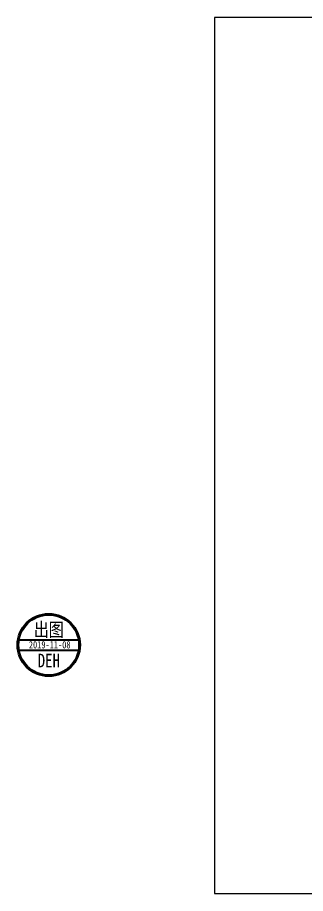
# Model space of a CAD drawing. Header units: millimetres. Extents: x 337848 to 378491, y -355245 to -338575.
# Drawn here: x 351753.3 to 351891.4, y -351701.2 to -351281.2 of the extents above; entities that cross this region are included whole.
import ezdxf
from ezdxf.enums import TextEntityAlignment as Align

# ---------------------------------------------------------------- set-up
doc = ezdxf.new("R2010")
doc.units = ezdxf.units.MM
doc.layers.add('印章专用-出图', color=1, linetype='Continuous', lineweight=80)
doc.layers.add('图框', color=7, linetype='Continuous', lineweight=15)
doc.styles.add('国标', font='simfang.ttf', dxfattribs={"width": 0.8})

# ---------------------------------------------------------------- blocks, each defined once
blk = doc.blocks.new('GZDEH零件A2图框V01版')
at = {"layer": 'Defpoints', "linetype": 'Continuous'}
for p, q in [((2857.49, -1426.46), (2857.49, -1846.46)), ((3451.49, -1426.46), (2857.49, -1426.46)), ((2857.49, -1846.46), (3451.49, -1846.46))]:
    blk.add_line(p, q, dxfattribs=at)
blk = doc.blocks.new('出图章')
at = {"layer": '印章专用-出图'}
h = blk.add_hatch(color=256, dxfattribs=at)
h.paths.add_polyline_path([(-15, 0, 1), (15, 0, 1)])
h.paths.add_polyline_path([(14.5, 0, -1), (-14.5, 0, -1)], flags=16)
h.paths.add_polyline_path([(-7.31, -12.35), (7.41, -12.35), (7.41, -2.73), (-7.31, -2.73)], flags=8)
at = {"layer": '印章专用-出图', "lineweight": 35}
for p, q in [((-14.28, 2.5), (14.28, 2.5)), ((-14.28, -2.5), (14.28, -2.5))]:
    blk.add_line(p, q, dxfattribs=at)
for radius in [15, 14.5]:
    blk.add_circle((0, 0), radius, dxfattribs=at)
at = {"layer": '印章专用-出图', "color": 4, "style": '国标', "width": 0.8}
blk.add_text('DEH', height=6.562, dxfattribs=at).set_placement((0.05, -10.74), align=Align.CENTER)
at = {"layer": '印章专用-出图', "color": 3, "style": '国标', "width": 0.8}
blk.add_attdef('出图', text='', height=6.6, dxfattribs=at).set_placement((0, 7.35), align=Align.MIDDLE_CENTER)
at = {"layer": '印章专用-出图', "color": 2, "style": '国标', "width": 0.8}
blk.add_attdef('XXXX.XX.XX', text='', height=3.5, dxfattribs=at).set_placement((0.45, 0.1), align=Align.MIDDLE_CENTER)
blk = doc.blocks.new('YZ-CT')
at = {"layer": '印章专用-出图'}
blk.add_blockref('出图章', (0.63, 0), dxfattribs=at).add_auto_attribs({'出图': '出图', 'XXXX.XX.XX': '2019-11-08'})

msp = doc.modelspace()

# ---------------------------------------------------------------- block references
at = {"layer": '印章专用-出图'}
msp.add_blockref('YZ-CT', (351767.624, -351582.043), dxfattribs=at)
at = {"layer": '图框'}
msp.add_blockref('GZDEH零件A2图框V01版', (348990.233, -349854.723), dxfattribs=at)

doc.saveas('drawing.dxf')
